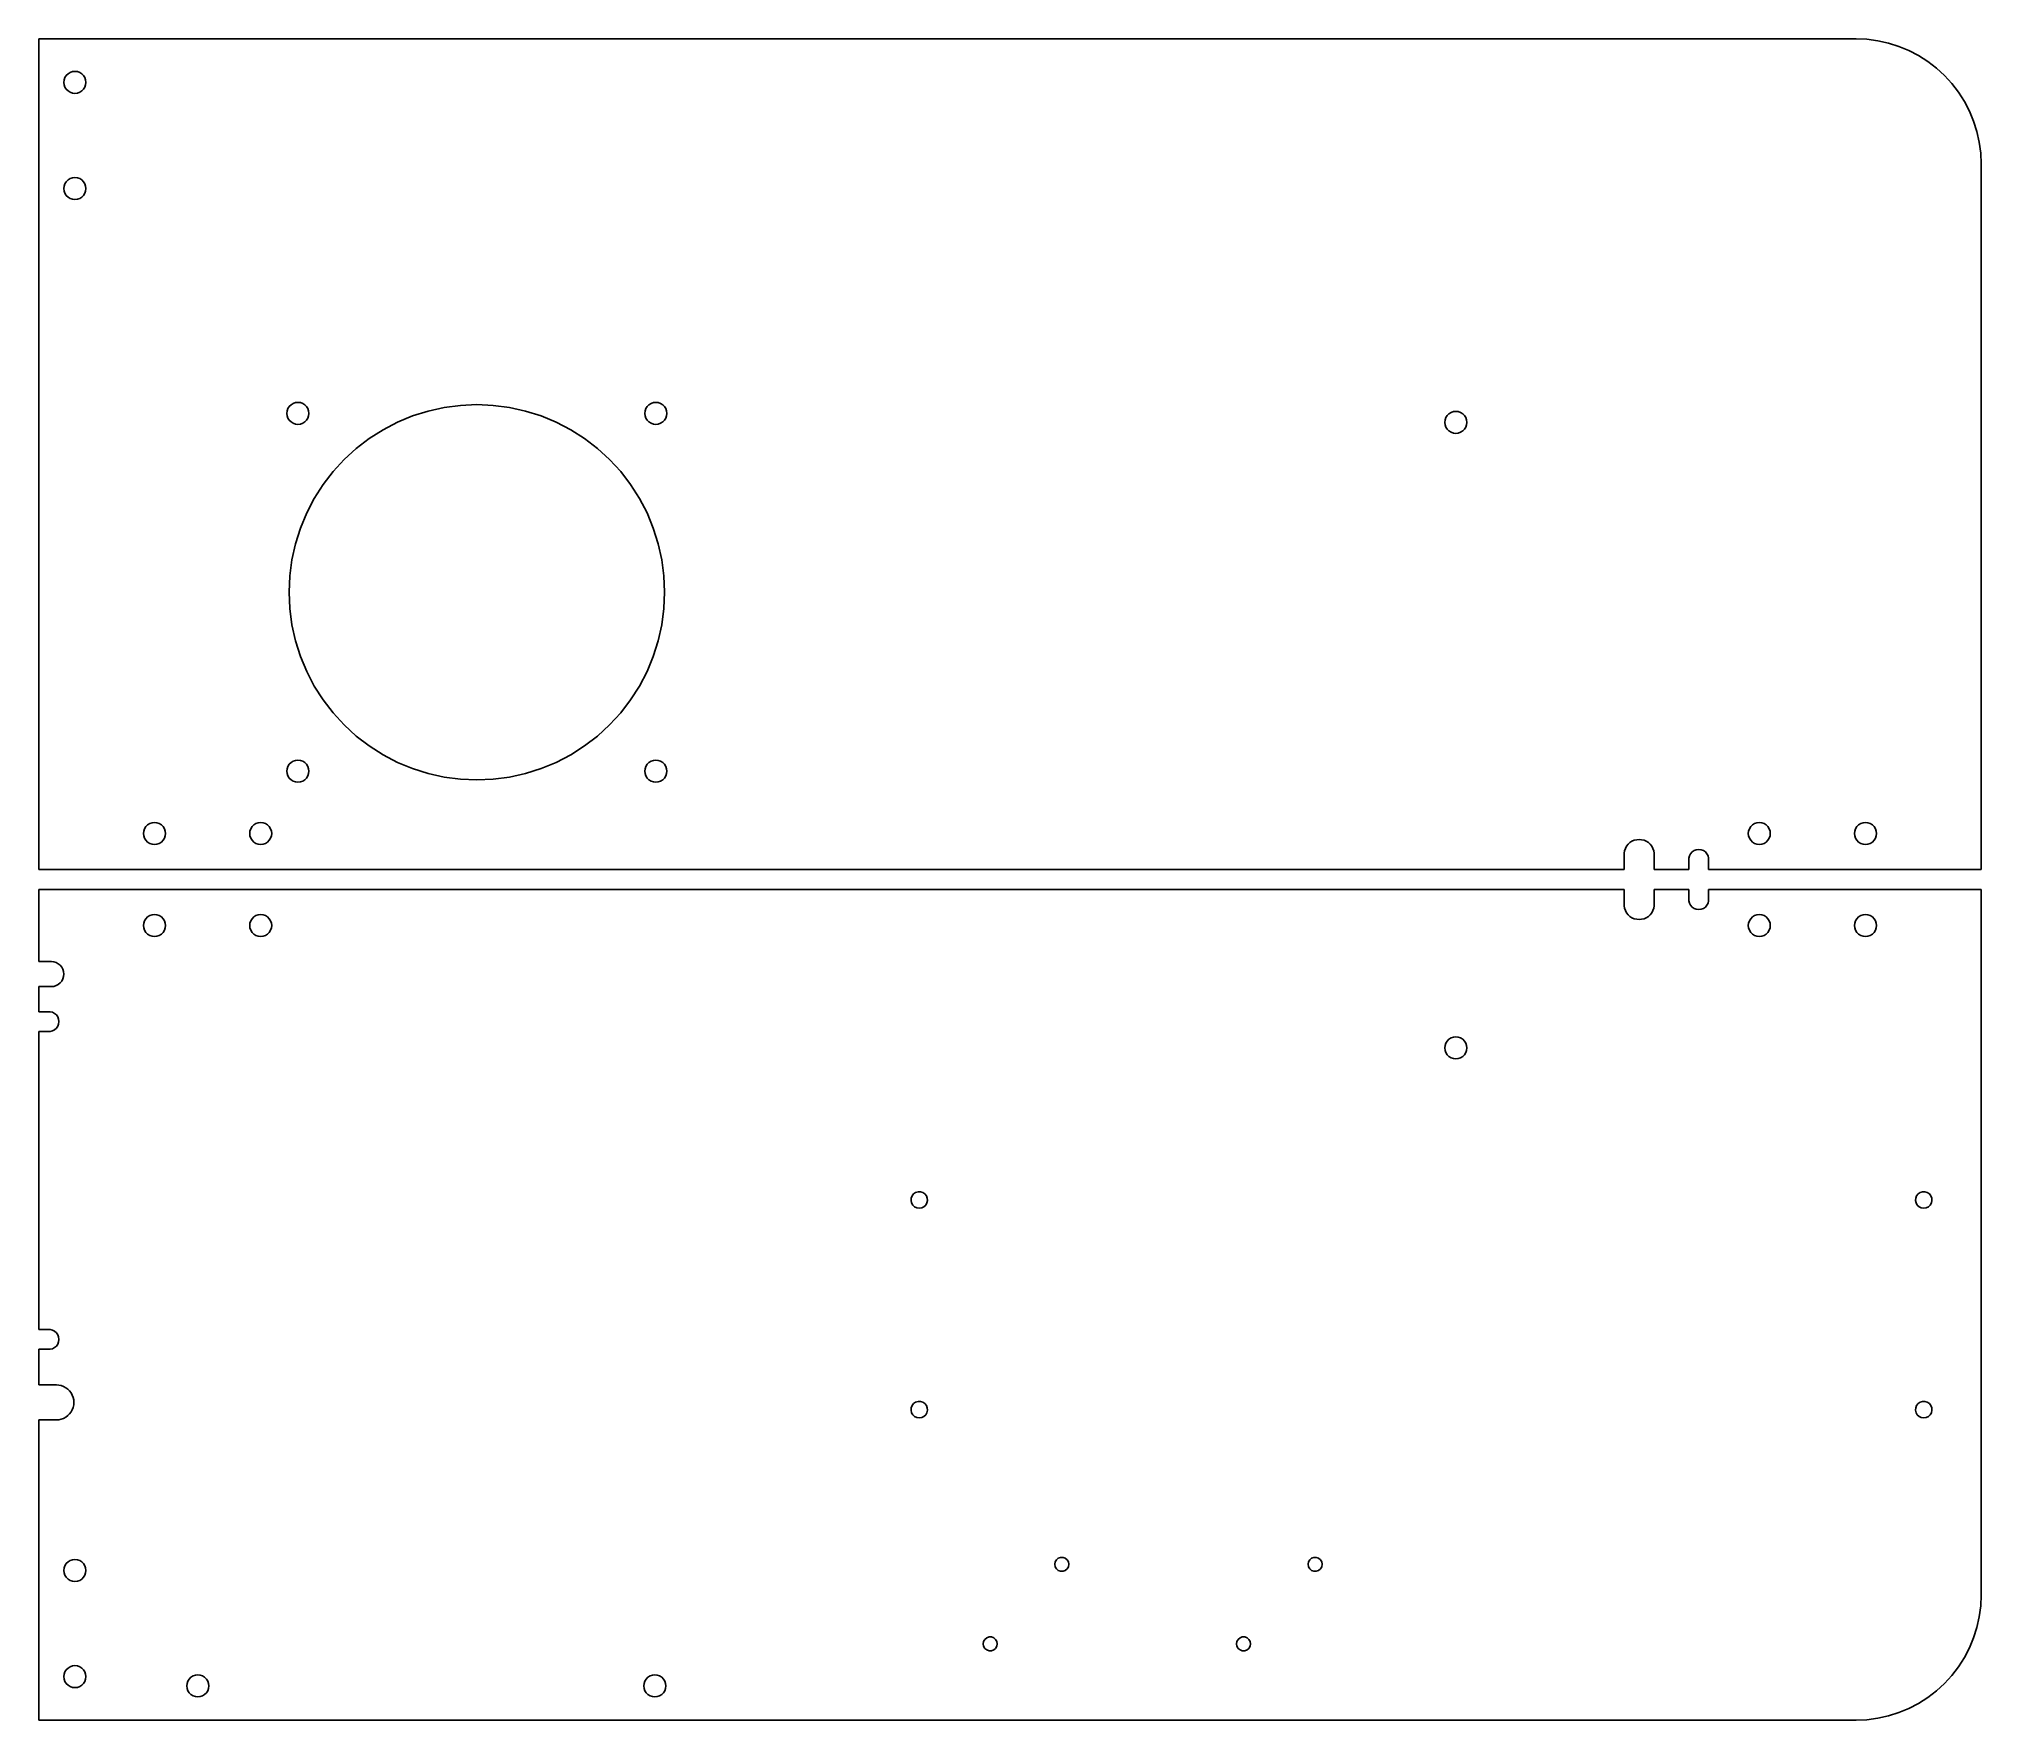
# Model space of a CAD drawing. Header units: metres. Extents: x 0 to 388, y -170 to 166.
import ezdxf

# ---------------------------------------------------------------- set-up
doc = ezdxf.new("R2010")
doc.units = ezdxf.units.M

msp = doc.modelspace()

# ---------------------------------------------------------------- linework, layer by layer
for p, q in [((363, 166), (0, 166)), ((0, 166), (0, 0)), ((365.179, 165.905), (363, 166)), ((367.341, 165.62), (365.179, 165.905)), ((369.47, 165.148), (367.341, 165.62)), ((371.55, 164.492), (369.47, 165.148)), ((373.565, 163.658), (371.55, 164.492)), ((375.5, 162.651), (373.565, 163.658)), ((5.82831, 159.02), (6.24545, 159.282)), ((6.24545, 159.282), (6.71045, 159.445)), ((6.71045, 159.445), (7.2, 159.5)), ((7.2, 159.5), (7.68954, 159.445)), ((7.68954, 159.445), (8.15454, 159.282)), ((8.15454, 159.282), (8.57167, 159.02)), ((377.339, 161.479), (375.5, 162.651)), ((379.07, 160.151), (377.339, 161.479)), ((380.678, 158.678), (379.07, 160.151)), ((4.99998, 157.3), (5.05515, 157.79)), ((5.05515, 156.81), (4.99998, 157.3)), ((5.05515, 157.79), (5.21786, 158.255)), ((5.21786, 156.345), (5.05515, 156.81)), ((5.21786, 158.255), (5.47997, 158.672)), ((5.47997, 155.928), (5.21786, 156.345)), ((5.47997, 158.672), (5.82831, 159.02)), ((5.82831, 155.58), (5.47997, 155.928)), ((6.24545, 155.318), (5.82831, 155.58)), ((6.71045, 155.155), (6.24545, 155.318)), ((8.15454, 155.318), (7.68954, 155.155)), ((8.57167, 155.58), (8.15454, 155.318)), ((8.57167, 159.02), (8.92003, 158.672)), ((8.92003, 155.928), (8.57167, 155.58)), ((8.92003, 158.672), (9.18213, 158.255)), ((9.18213, 156.345), (8.92003, 155.928)), ((9.18213, 158.255), (9.34483, 157.79)), ((9.34483, 156.81), (9.18213, 156.345)), ((9.34483, 157.79), (9.39999, 157.3)), ((9.39999, 157.3), (9.34483, 156.81)), ((382.151, 157.07), (380.678, 158.678)), ((383.479, 155.339), (382.151, 157.07)), ((384.651, 153.5), (383.479, 155.339)), ((7.2, 155.1), (6.71045, 155.155)), ((7.68954, 155.155), (7.2, 155.1)), ((385.658, 151.565), (384.651, 153.5)), ((386.492, 149.55), (385.658, 151.565)), ((387.148, 147.47), (386.492, 149.55)), ((387.62, 145.341), (387.148, 147.47)), ((387.905, 143.179), (387.62, 145.341)), ((388, 141), (387.905, 143.179)), ((388, 0), (388, 141)), ((4.99998, 136.08), (5.05515, 136.57)), ((5.05515, 135.59), (4.99998, 136.08)), ((5.05515, 136.57), (5.21786, 137.035)), ((5.21786, 137.035), (5.47997, 137.452)), ((5.47997, 137.452), (5.82831, 137.8)), ((5.82831, 137.8), (6.24545, 138.062)), ((6.24545, 138.062), (6.71045, 138.225)), ((6.71045, 138.225), (7.2, 138.28)), ((7.2, 138.28), (7.68954, 138.225)), ((7.68954, 138.225), (8.15454, 138.062)), ((8.15454, 138.062), (8.57167, 137.8)), ((8.57167, 137.8), (8.92003, 137.452)), ((8.92003, 137.452), (9.18213, 137.035)), ((9.18213, 137.035), (9.34483, 136.57)), ((9.34483, 136.57), (9.39999, 136.08)), ((9.39999, 136.08), (9.34483, 135.59)), ((5.21786, 135.125), (5.05515, 135.59)), ((5.47997, 134.708), (5.21786, 135.125)), ((5.82831, 134.36), (5.47997, 134.708)), ((6.24545, 134.098), (5.82831, 134.36)), ((6.71045, 133.935), (6.24545, 134.098)), ((7.2, 133.88), (6.71045, 133.935)), ((7.68954, 133.935), (7.2, 133.88)), ((8.15454, 134.098), (7.68954, 133.935)), ((8.57167, 134.36), (8.15454, 134.098)), ((8.92003, 134.708), (8.57167, 134.36)), ((9.18213, 135.125), (8.92003, 134.708)), ((9.34483, 135.59), (9.18213, 135.125)), ((50.3783, 92.87), (50.7955, 93.1321)), ((50.7955, 93.1321), (51.2605, 93.2948)), ((51.2605, 93.2948), (51.75, 93.35)), ((51.75, 93.35), (52.2395, 93.2948)), ((52.2395, 93.2948), (52.7045, 93.1321)), ((52.7045, 93.1321), (53.1217, 92.87)), ((121.878, 92.87), (122.295, 93.1321)), ((122.295, 93.1321), (122.76, 93.2948)), ((122.76, 93.2948), (123.25, 93.35)), ((123.25, 93.35), (123.74, 93.2948)), ((123.74, 93.2948), (124.205, 93.1321)), ((124.205, 93.1321), (124.622, 92.87)), ((49.55, 91.15), (49.6051, 91.6395)), ((49.6051, 90.6604), (49.55, 91.15)), ((49.6051, 91.6395), (49.7679, 92.1045)), ((49.7679, 90.1954), (49.6051, 90.6604)), ((49.7679, 92.1045), (50.03, 92.5217)), ((50.03, 89.7783), (49.7679, 90.1954)), ((50.03, 92.5217), (50.3783, 92.87)), ((50.3783, 89.43), (50.03, 89.7783)), ((50.7955, 89.1679), (50.3783, 89.43)), ((53.1217, 89.43), (52.7045, 89.1679)), ((53.1217, 92.87), (53.47, 92.5217)), ((53.47, 89.7783), (53.1217, 89.43)), ((53.47, 92.5217), (53.7321, 92.1045)), ((53.7321, 90.1954), (53.47, 89.7783)), ((53.7321, 92.1045), (53.8948, 91.6395)), ((53.8948, 90.6604), (53.7321, 90.1954)), ((53.8948, 91.6395), (53.95, 91.15)), ((53.95, 91.15), (53.8948, 90.6604)), ((68.75, 87.8759), (71.6518, 89.3865)), ((71.6518, 89.3865), (74.6742, 90.6385)), ((74.6742, 90.6385), (77.7943, 91.6222)), ((77.7943, 91.6222), (80.9882, 92.3303)), ((80.9882, 92.3303), (84.2317, 92.7573)), ((84.2317, 92.7573), (87.5, 92.9)), ((87.5, 92.9), (90.7683, 92.7573)), ((90.7683, 92.7573), (94.0118, 92.3303)), ((94.0118, 92.3303), (97.2057, 91.6222)), ((97.2057, 91.6222), (100.326, 90.6385)), ((100.326, 90.6385), (103.348, 89.3865)), ((103.348, 89.3865), (106.25, 87.8759)), ((121.05, 91.15), (121.105, 91.6395)), ((121.105, 90.6604), (121.05, 91.15)), ((121.105, 91.6395), (121.268, 92.1045)), ((121.268, 90.1954), (121.105, 90.6604)), ((121.268, 92.1045), (121.53, 92.5217)), ((121.53, 89.7783), (121.268, 90.1954)), ((121.53, 92.5217), (121.878, 92.87)), ((121.878, 89.43), (121.53, 89.7783)), ((122.295, 89.1679), (121.878, 89.43)), ((124.622, 89.43), (124.205, 89.1679)), ((124.622, 92.87), (124.97, 92.5217)), ((124.97, 89.7783), (124.622, 89.43)), ((124.97, 92.5217), (125.232, 92.1045)), ((125.232, 90.1954), (124.97, 89.7783)), ((125.232, 92.1045), (125.395, 91.6395)), ((125.395, 90.6604), (125.232, 90.1954)), ((125.395, 91.6395), (125.45, 91.15)), ((125.45, 91.15), (125.395, 90.6604)), ((280.862, 89.35), (280.917, 89.8395)), ((280.917, 88.8604), (280.862, 89.35)), ((280.917, 89.8395), (281.079, 90.3045)), ((281.079, 90.3045), (281.342, 90.7217)), ((281.342, 90.7217), (281.69, 91.07)), ((281.69, 91.07), (282.107, 91.3321)), ((282.107, 91.3321), (282.572, 91.4948)), ((282.572, 91.4948), (283.062, 91.55)), ((283.062, 91.55), (283.551, 91.4948)), ((283.551, 91.4948), (284.016, 91.3321)), ((284.016, 91.3321), (284.433, 91.07)), ((284.433, 91.07), (284.782, 90.7217)), ((284.782, 90.7217), (285.044, 90.3045)), ((285.044, 90.3045), (285.206, 89.8395)), ((285.206, 89.8395), (285.262, 89.35)), ((285.262, 89.35), (285.206, 88.8604)), ((51.2605, 89.0052), (50.7955, 89.1679)), ((51.75, 88.95), (51.2605, 89.0052)), ((52.2395, 89.0052), (51.75, 88.95)), ((52.7045, 89.1679), (52.2395, 89.0052)), ((63.3955, 84.1267), (65.9909, 86.1182)), ((65.9909, 86.1182), (68.75, 87.8759)), ((106.25, 87.8759), (109.009, 86.1182)), ((109.009, 86.1182), (111.605, 84.1267)), ((122.76, 89.0052), (122.295, 89.1679)), ((123.25, 88.95), (122.76, 89.0052)), ((123.74, 89.0052), (123.25, 88.95)), ((124.205, 89.1679), (123.74, 89.0052)), ((281.079, 88.3954), (280.917, 88.8604)), ((281.342, 87.9783), (281.079, 88.3954)), ((281.69, 87.63), (281.342, 87.9783)), ((282.107, 87.3679), (281.69, 87.63)), ((282.572, 87.2052), (282.107, 87.3679)), ((283.062, 87.15), (282.572, 87.2052)), ((283.551, 87.2052), (283.062, 87.15)), ((284.016, 87.3679), (283.551, 87.2052)), ((284.433, 87.63), (284.016, 87.3679)), ((284.782, 87.9783), (284.433, 87.63)), ((285.044, 88.3954), (284.782, 87.9783)), ((285.206, 88.8604), (285.044, 88.3954)), ((58.7733, 79.5045), (60.9835, 81.9165)), ((60.9835, 81.9165), (63.3955, 84.1267)), ((111.605, 84.1267), (114.016, 81.9165)), ((114.016, 81.9165), (116.227, 79.5045)), ((56.7818, 76.9091), (58.7733, 79.5045)), ((116.227, 79.5045), (118.218, 76.9091)), ((53.5135, 71.2482), (55.024, 74.15)), ((55.024, 74.15), (56.7818, 76.9091)), ((118.218, 76.9091), (119.976, 74.15)), ((119.976, 74.15), (121.487, 71.2482)), ((52.2615, 68.2258), (53.5135, 71.2482)), ((121.487, 71.2482), (122.738, 68.2258)), ((51.2778, 65.1057), (52.2615, 68.2258)), ((122.738, 68.2258), (123.722, 65.1057)), ((50.5697, 61.9118), (51.2778, 65.1057)), ((123.722, 65.1057), (124.43, 61.9118)), ((50, 55.4), (50.1427, 58.6683)), ((50.1427, 58.6683), (50.5697, 61.9118)), ((124.43, 61.9118), (124.857, 58.6683)), ((124.857, 58.6683), (125, 55.4)), ((50.1427, 52.1317), (50, 55.4)), ((125, 55.4), (124.857, 52.1317)), ((50.5697, 48.8882), (50.1427, 52.1317)), ((124.857, 52.1317), (124.43, 48.8882)), ((51.2778, 45.6943), (50.5697, 48.8882)), ((124.43, 48.8882), (123.722, 45.6943)), ((52.2615, 42.5742), (51.2778, 45.6943)), ((123.722, 45.6943), (122.738, 42.5742)), ((53.5135, 39.5518), (52.2615, 42.5742)), ((55.024, 36.65), (53.5135, 39.5518)), ((121.487, 39.5518), (119.976, 36.65)), ((122.738, 42.5742), (121.487, 39.5518)), ((56.7818, 33.8909), (55.024, 36.65)), ((119.976, 36.65), (118.218, 33.8909)), ((58.7733, 31.2955), (56.7818, 33.8909)), ((60.9835, 28.8835), (58.7733, 31.2955)), ((116.227, 31.2955), (114.016, 28.8835)), ((118.218, 33.8909), (116.227, 31.2955)), ((63.3955, 26.6733), (60.9835, 28.8835)), ((114.016, 28.8835), (111.605, 26.6733)), ((65.9909, 24.6818), (63.3955, 26.6733)), ((68.75, 22.924), (65.9909, 24.6818)), ((109.009, 24.6818), (106.25, 22.924)), ((111.605, 26.6733), (109.009, 24.6818)), ((49.55, 19.65), (49.6051, 20.1395)), ((49.6051, 19.1604), (49.55, 19.65)), ((49.6051, 20.1395), (49.7679, 20.6045)), ((49.7679, 20.6045), (50.03, 21.0217)), ((50.03, 21.0217), (50.3783, 21.37)), ((50.3783, 21.37), (50.7955, 21.6321)), ((50.7955, 21.6321), (51.2605, 21.7948)), ((51.2605, 21.7948), (51.75, 21.85)), ((51.75, 21.85), (52.2395, 21.7948)), ((52.2395, 21.7948), (52.7045, 21.6321)), ((52.7045, 21.6321), (53.1217, 21.37)), ((53.1217, 21.37), (53.47, 21.0217)), ((53.47, 21.0217), (53.7321, 20.6045)), ((53.7321, 20.6045), (53.8948, 20.1395)), ((53.8948, 20.1395), (53.95, 19.65)), ((53.95, 19.65), (53.8948, 19.1604)), ((71.6518, 21.4135), (68.75, 22.924)), ((74.6742, 20.1615), (71.6518, 21.4135)), ((77.7943, 19.1778), (74.6742, 20.1615)), ((100.326, 20.1615), (97.2057, 19.1778)), ((103.348, 21.4135), (100.326, 20.1615)), ((106.25, 22.924), (103.348, 21.4135)), ((121.05, 19.65), (121.105, 20.1395)), ((121.105, 19.1604), (121.05, 19.65)), ((121.105, 20.1395), (121.268, 20.6045)), ((121.268, 20.6045), (121.53, 21.0217)), ((121.53, 21.0217), (121.878, 21.37)), ((121.878, 21.37), (122.295, 21.6321)), ((122.295, 21.6321), (122.76, 21.7948)), ((122.76, 21.7948), (123.25, 21.85)), ((123.25, 21.85), (123.74, 21.7948)), ((123.74, 21.7948), (124.205, 21.6321)), ((124.205, 21.6321), (124.622, 21.37)), ((124.622, 21.37), (124.97, 21.0217)), ((124.97, 21.0217), (125.232, 20.6045)), ((125.232, 20.6045), (125.395, 20.1395)), ((125.395, 20.1395), (125.45, 19.65)), ((125.45, 19.65), (125.395, 19.1604)), ((49.7679, 18.6954), (49.6051, 19.1604)), ((50.03, 18.2783), (49.7679, 18.6954)), ((50.3783, 17.93), (50.03, 18.2783)), ((50.7955, 17.6679), (50.3783, 17.93)), ((51.2605, 17.5052), (50.7955, 17.6679)), ((51.75, 17.45), (51.2605, 17.5052)), ((52.2395, 17.5052), (51.75, 17.45)), ((52.7045, 17.6679), (52.2395, 17.5052)), ((53.1217, 17.93), (52.7045, 17.6679)), ((53.47, 18.2783), (53.1217, 17.93)), ((53.7321, 18.6954), (53.47, 18.2783)), ((53.8948, 19.1604), (53.7321, 18.6954)), ((80.9882, 18.4697), (77.7943, 19.1778)), ((84.2317, 18.0427), (80.9882, 18.4697)), ((87.5, 17.9), (84.2317, 18.0427)), ((90.7683, 18.0427), (87.5, 17.9)), ((94.0118, 18.4697), (90.7683, 18.0427)), ((97.2057, 19.1778), (94.0118, 18.4697)), ((121.268, 18.6954), (121.105, 19.1604)), ((121.53, 18.2783), (121.268, 18.6954)), ((121.878, 17.93), (121.53, 18.2783)), ((122.295, 17.6679), (121.878, 17.93)), ((122.76, 17.5052), (122.295, 17.6679)), ((123.25, 17.45), (122.76, 17.5052)), ((123.74, 17.5052), (123.25, 17.45)), ((124.205, 17.6679), (123.74, 17.5052)), ((124.622, 17.93), (124.205, 17.6679)), ((124.97, 18.2783), (124.622, 17.93)), ((125.232, 18.6954), (124.97, 18.2783)), ((125.395, 19.1604), (125.232, 18.6954)), ((20.9552, 7.68954), (21.1179, 8.15454)), ((21.1179, 8.15454), (21.38, 8.57167)), ((21.38, 8.57167), (21.7283, 8.92003)), ((21.7283, 8.92003), (22.1454, 9.18213)), ((22.1454, 9.18213), (22.6104, 9.34483)), ((22.6104, 9.34483), (23.1, 9.39999)), ((23.1, 9.39999), (23.5895, 9.34483)), ((23.5895, 9.34483), (24.0545, 9.18213)), ((24.0545, 9.18213), (24.4717, 8.92003)), ((24.4717, 8.92003), (24.82, 8.57167)), ((24.82, 8.57167), (25.0821, 8.15454)), ((25.0821, 8.15454), (25.2448, 7.68954)), ((42.1752, 7.68954), (42.3379, 8.15454)), ((42.3379, 8.15454), (42.6, 8.57167)), ((42.6, 8.57167), (42.9483, 8.92003)), ((42.9483, 8.92003), (43.3654, 9.18213)), ((43.3654, 9.18213), (43.8304, 9.34483)), ((43.8304, 9.34483), (44.32, 9.39999)), ((44.32, 9.39999), (44.8095, 9.34483)), ((44.8095, 9.34483), (45.2745, 9.18213)), ((45.2745, 9.18213), (45.6917, 8.92003)), ((45.6917, 8.92003), (46.04, 8.57167)), ((46.04, 8.57167), (46.3021, 8.15454)), ((46.3021, 8.15454), (46.4648, 7.68954)), ((341.535, 7.68954), (341.698, 8.15454)), ((341.698, 8.15454), (341.96, 8.57167)), ((341.96, 8.57167), (342.308, 8.92003)), ((342.308, 8.92003), (342.725, 9.18213)), ((342.725, 9.18213), (343.19, 9.34483)), ((343.19, 9.34483), (343.68, 9.39999)), ((343.68, 9.39999), (344.17, 9.34483)), ((344.17, 9.34483), (344.635, 9.18213)), ((344.635, 9.18213), (345.052, 8.92003)), ((345.052, 8.92003), (345.4, 8.57167)), ((345.4, 8.57167), (345.662, 8.15454)), ((345.662, 8.15454), (345.825, 7.68954)), ((362.755, 7.68954), (362.918, 8.15454)), ((362.918, 8.15454), (363.18, 8.57167)), ((363.18, 8.57167), (363.528, 8.92003)), ((363.528, 8.92003), (363.945, 9.18213)), ((363.945, 9.18213), (364.41, 9.34483)), ((364.41, 9.34483), (364.9, 9.39999)), ((364.9, 9.39999), (365.39, 9.34483)), ((365.39, 9.34483), (365.855, 9.18213)), ((365.855, 9.18213), (366.272, 8.92003)), ((366.272, 8.92003), (366.62, 8.57167)), ((366.62, 8.57167), (366.882, 8.15454)), ((366.882, 8.15454), (367.045, 7.68954)), ((20.9, 7.2), (20.9552, 7.68954)), ((20.9552, 6.71045), (20.9, 7.2)), ((21.1179, 6.24545), (20.9552, 6.71045)), ((21.38, 5.82831), (21.1179, 6.24545)), ((21.7283, 5.47997), (21.38, 5.82831)), ((22.1454, 5.21786), (21.7283, 5.47997)), ((22.6104, 5.05515), (22.1454, 5.21786)), ((23.1, 4.99998), (22.6104, 5.05515)), ((23.5895, 5.05515), (23.1, 4.99998)), ((24.0545, 5.21786), (23.5895, 5.05515)), ((24.4717, 5.47997), (24.0545, 5.21786)), ((24.82, 5.82831), (24.4717, 5.47997)), ((25.0821, 6.24545), (24.82, 5.82831)), ((25.2448, 6.71045), (25.0821, 6.24545)), ((25.2448, 7.68954), (25.3, 7.2)), ((25.3, 7.2), (25.2448, 6.71045)), ((42.12, 7.2), (42.1752, 7.68954)), ((42.1752, 6.71045), (42.12, 7.2)), ((42.3379, 6.24545), (42.1752, 6.71045)), ((42.6, 5.82831), (42.3379, 6.24545)), ((42.9483, 5.47997), (42.6, 5.82831)), ((43.3654, 5.21786), (42.9483, 5.47997)), ((43.8304, 5.05515), (43.3654, 5.21786)), ((44.32, 4.99998), (43.8304, 5.05515)), ((44.8095, 5.05515), (44.32, 4.99998)), ((45.2745, 5.21786), (44.8095, 5.05515)), ((45.6917, 5.47997), (45.2745, 5.21786)), ((46.04, 5.82831), (45.6917, 5.47997)), ((46.3021, 6.24545), (46.04, 5.82831)), ((46.4648, 6.71045), (46.3021, 6.24545)), ((46.4648, 7.68954), (46.52, 7.2)), ((46.52, 7.2), (46.4648, 6.71045)), ((316.772, 3.73645), (316.933, 4.20508)), ((316.933, 4.20508), (317.168, 4.64084)), ((317.168, 4.64084), (317.473, 5.03183)), ((317.473, 5.03183), (317.837, 5.36742)), ((317.837, 5.36742), (318.252, 5.63841)), ((318.252, 5.63841), (318.706, 5.83745)), ((318.706, 5.83745), (319.186, 5.95908)), ((319.186, 5.95908), (319.68, 6)), ((319.68, 6), (320.174, 5.95908)), ((320.174, 5.95908), (320.654, 5.83745)), ((320.654, 5.83745), (321.108, 5.63841)), ((321.108, 5.63841), (321.523, 5.36742)), ((321.523, 5.36742), (321.887, 5.03183)), ((321.887, 5.03183), (322.191, 4.64084)), ((322.191, 4.64084), (322.427, 4.20508)), ((322.427, 4.20508), (322.588, 3.73645)), ((330.651, 3.7709), (331.101, 3.94188)), ((331.101, 3.94188), (331.58, 4)), ((331.58, 4), (332.059, 3.94188)), ((332.059, 3.94188), (332.509, 3.7709)), ((341.48, 7.2), (341.535, 7.68954)), ((341.535, 6.71045), (341.48, 7.2)), ((341.698, 6.24545), (341.535, 6.71045)), ((341.96, 5.82831), (341.698, 6.24545)), ((342.308, 5.47997), (341.96, 5.82831)), ((342.725, 5.21786), (342.308, 5.47997)), ((343.19, 5.05515), (342.725, 5.21786)), ((343.68, 4.99998), (343.19, 5.05515)), ((344.17, 5.05515), (343.68, 4.99998)), ((344.635, 5.21786), (344.17, 5.05515)), ((345.052, 5.47997), (344.635, 5.21786)), ((345.4, 5.82831), (345.052, 5.47997)), ((345.662, 6.24545), (345.4, 5.82831)), ((345.825, 6.71045), (345.662, 6.24545)), ((345.825, 7.68954), (345.88, 7.2)), ((345.88, 7.2), (345.825, 6.71045)), ((362.7, 7.2), (362.755, 7.68954)), ((362.755, 6.71045), (362.7, 7.2)), ((362.918, 6.24545), (362.755, 6.71045)), ((363.18, 5.82831), (362.918, 6.24545)), ((363.528, 5.47997), (363.18, 5.82831)), ((363.945, 5.21786), (363.528, 5.47997)), ((364.41, 5.05515), (363.945, 5.21786)), ((364.9, 4.99998), (364.41, 5.05515)), ((365.39, 5.05515), (364.9, 4.99998)), ((365.855, 5.21786), (365.39, 5.05515)), ((366.272, 5.47997), (365.855, 5.21786)), ((366.62, 5.82831), (366.272, 5.47997)), ((366.882, 6.24545), (366.62, 5.82831)), ((367.045, 6.71045), (366.882, 6.24545)), ((367.045, 7.68954), (367.1, 7.2)), ((367.1, 7.2), (367.045, 6.71045)), ((0, 0), (316.69, 0)), ((316.69, 3.24773), (316.772, 3.73645)), ((316.69, 0), (316.69, 3.24773)), ((322.588, 3.73645), (322.67, 3.24773)), ((322.67, 3.24773), (322.67, 0)), ((322.67, 0), (329.595, 0)), ((329.595, 2.24106), (329.71, 2.7092)), ((329.595, 0), (329.595, 2.24106)), ((329.71, 2.7092), (329.934, 3.13612)), ((329.934, 3.13612), (330.254, 3.49701)), ((330.254, 3.49701), (330.651, 3.7709)), ((332.509, 3.7709), (332.906, 3.49701)), ((332.906, 3.49701), (333.226, 3.13612)), ((333.226, 3.13612), (333.45, 2.7092)), ((333.45, 2.7092), (333.565, 2.24106)), ((333.565, 2.24106), (333.565, 0)), ((333.565, 0), (388, 0)), ((316.69, -4), (0, -4)), ((0, -4), (0, -18.4)), ((316.69, -7.24773), (316.69, -4)), ((316.772, -7.73645), (316.69, -7.24773)), ((316.933, -8.20508), (316.772, -7.73645)), ((322.588, -7.73645), (322.427, -8.20508)), ((322.67, -7.24773), (322.588, -7.73645)), ((329.595, -4), (322.67, -4)), ((322.67, -4), (322.67, -7.24773)), ((329.595, -6.24106), (329.595, -4)), ((329.71, -6.7092), (329.595, -6.24106)), ((329.934, -7.13612), (329.71, -6.7092)), ((330.254, -7.49701), (329.934, -7.13612)), ((330.651, -7.7709), (330.254, -7.49701)), ((332.906, -7.49701), (332.509, -7.7709)), ((333.226, -7.13612), (332.906, -7.49701)), ((333.45, -6.7092), (333.226, -7.13612)), ((333.565, -6.24106), (333.45, -6.7092)), ((388, -4), (333.565, -4)), ((333.565, -4), (333.565, -6.24106)), ((388, -145), (388, -4)), ((20.9, -11.2), (20.9552, -10.7104)), ((20.9552, -11.6895), (20.9, -11.2)), ((20.9552, -10.7104), (21.1179, -10.2455)), ((21.1179, -10.2455), (21.38, -9.82831)), ((21.38, -9.82831), (21.7283, -9.47997)), ((21.7283, -9.47997), (22.1454, -9.21786)), ((22.1454, -9.21786), (22.6104, -9.05515)), ((22.6104, -9.05515), (23.1, -8.99998)), ((23.1, -8.99998), (23.5895, -9.05515)), ((23.5895, -9.05515), (24.0545, -9.21786)), ((24.0545, -9.21786), (24.4717, -9.47997)), ((24.4717, -9.47997), (24.82, -9.82831)), ((24.82, -9.82831), (25.0821, -10.2455)), ((25.0821, -10.2455), (25.2448, -10.7104)), ((25.2448, -10.7104), (25.3, -11.2)), ((25.3, -11.2), (25.2448, -11.6895)), ((42.12, -11.2), (42.1752, -10.7104)), ((42.1752, -11.6895), (42.12, -11.2)), ((42.1752, -10.7104), (42.3379, -10.2455)), ((42.3379, -10.2455), (42.6, -9.82831)), ((42.6, -9.82831), (42.9483, -9.47997)), ((42.9483, -9.47997), (43.3654, -9.21786)), ((43.3654, -9.21786), (43.8304, -9.05515)), ((43.8304, -9.05515), (44.32, -8.99998)), ((44.32, -8.99998), (44.8095, -9.05515)), ((44.8095, -9.05515), (45.2745, -9.21786)), ((45.2745, -9.21786), (45.6917, -9.47997)), ((45.6917, -9.47997), (46.04, -9.82831)), ((46.04, -9.82831), (46.3021, -10.2455)), ((46.3021, -10.2455), (46.4648, -10.7104)), ((46.4648, -10.7104), (46.52, -11.2)), ((46.52, -11.2), (46.4648, -11.6895)), ((317.168, -8.64084), (316.933, -8.20508)), ((317.473, -9.03183), (317.168, -8.64084)), ((317.837, -9.36742), (317.473, -9.03183)), ((318.252, -9.63841), (317.837, -9.36742)), ((318.706, -9.83745), (318.252, -9.63841)), ((319.186, -9.95908), (318.706, -9.83745)), ((319.68, -10), (319.186, -9.95908)), ((320.174, -9.95908), (319.68, -10)), ((320.654, -9.83745), (320.174, -9.95908)), ((321.108, -9.63841), (320.654, -9.83745)), ((321.523, -9.36742), (321.108, -9.63841)), ((321.887, -9.03183), (321.523, -9.36742)), ((322.191, -8.64084), (321.887, -9.03183)), ((322.427, -8.20508), (322.191, -8.64084)), ((331.101, -7.94188), (330.651, -7.7709)), ((331.58, -8), (331.101, -7.94188)), ((332.059, -7.94188), (331.58, -8)), ((332.509, -7.7709), (332.059, -7.94188)), ((341.48, -11.2), (341.535, -10.7104)), ((341.535, -11.6895), (341.48, -11.2)), ((341.535, -10.7104), (341.698, -10.2455)), ((341.698, -10.2455), (341.96, -9.82831)), ((341.96, -9.82831), (342.308, -9.47997)), ((342.308, -9.47997), (342.725, -9.21786)), ((342.725, -9.21786), (343.19, -9.05515)), ((343.19, -9.05515), (343.68, -8.99998)), ((343.68, -8.99998), (344.17, -9.05515)), ((344.17, -9.05515), (344.635, -9.21786)), ((344.635, -9.21786), (345.052, -9.47997)), ((345.052, -9.47997), (345.4, -9.82831)), ((345.4, -9.82831), (345.662, -10.2455)), ((345.662, -10.2455), (345.825, -10.7104)), ((345.825, -10.7104), (345.88, -11.2)), ((345.88, -11.2), (345.825, -11.6895)), ((362.7, -11.2), (362.755, -10.7104)), ((362.755, -11.6895), (362.7, -11.2)), ((362.755, -10.7104), (362.918, -10.2455)), ((362.918, -10.2455), (363.18, -9.82831)), ((363.18, -9.82831), (363.528, -9.47997)), ((363.528, -9.47997), (363.945, -9.21786)), ((363.945, -9.21786), (364.41, -9.05515)), ((364.41, -9.05515), (364.9, -8.99998)), ((364.9, -8.99998), (365.39, -9.05515)), ((365.39, -9.05515), (365.855, -9.21786)), ((365.855, -9.21786), (366.272, -9.47997)), ((366.272, -9.47997), (366.62, -9.82831)), ((366.62, -9.82831), (366.882, -10.2455)), ((366.882, -10.2455), (367.045, -10.7104)), ((367.045, -10.7104), (367.1, -11.2)), ((367.1, -11.2), (367.045, -11.6895)), ((21.1179, -12.1545), (20.9552, -11.6895)), ((21.38, -12.5717), (21.1179, -12.1545)), ((21.7283, -12.92), (21.38, -12.5717)), ((22.1454, -13.1821), (21.7283, -12.92)), ((22.6104, -13.3448), (22.1454, -13.1821)), ((23.1, -13.4), (22.6104, -13.3448)), ((23.5895, -13.3448), (23.1, -13.4)), ((24.0545, -13.1821), (23.5895, -13.3448)), ((24.4717, -12.92), (24.0545, -13.1821)), ((24.82, -12.5717), (24.4717, -12.92)), ((25.0821, -12.1545), (24.82, -12.5717)), ((25.2448, -11.6895), (25.0821, -12.1545)), ((42.3379, -12.1545), (42.1752, -11.6895)), ((42.6, -12.5717), (42.3379, -12.1545)), ((42.9483, -12.92), (42.6, -12.5717)), ((43.3654, -13.1821), (42.9483, -12.92)), ((43.8304, -13.3448), (43.3654, -13.1821)), ((44.32, -13.4), (43.8304, -13.3448)), ((44.8095, -13.3448), (44.32, -13.4)), ((45.2745, -13.1821), (44.8095, -13.3448)), ((45.6917, -12.92), (45.2745, -13.1821)), ((46.04, -12.5717), (45.6917, -12.92)), ((46.3021, -12.1545), (46.04, -12.5717)), ((46.4648, -11.6895), (46.3021, -12.1545)), ((341.698, -12.1545), (341.535, -11.6895)), ((341.96, -12.5717), (341.698, -12.1545)), ((342.308, -12.92), (341.96, -12.5717)), ((342.725, -13.1821), (342.308, -12.92)), ((343.19, -13.3448), (342.725, -13.1821)), ((343.68, -13.4), (343.19, -13.3448)), ((344.17, -13.3448), (343.68, -13.4)), ((344.635, -13.1821), (344.17, -13.3448)), ((345.052, -12.92), (344.635, -13.1821)), ((345.4, -12.5717), (345.052, -12.92)), ((345.662, -12.1545), (345.4, -12.5717)), ((345.825, -11.6895), (345.662, -12.1545)), ((362.918, -12.1545), (362.755, -11.6895)), ((363.18, -12.5717), (362.918, -12.1545)), ((363.528, -12.92), (363.18, -12.5717)), ((363.945, -13.1821), (363.528, -12.92)), ((364.41, -13.3448), (363.945, -13.1821)), ((364.9, -13.4), (364.41, -13.3448)), ((365.39, -13.3448), (364.9, -13.4)), ((365.855, -13.1821), (365.39, -13.3448)), ((366.272, -12.92), (365.855, -13.1821)), ((366.62, -12.5717), (366.272, -12.92)), ((366.882, -12.1545), (366.62, -12.5717)), ((367.045, -11.6895), (366.882, -12.1545)), ((0, -18.4), (2.5, -18.4)), ((2.5, -18.4), (2.98772, -18.448)), ((2.98772, -18.448), (3.4567, -18.5903)), ((3.4567, -18.5903), (3.88892, -18.8213)), ((3.88892, -18.8213), (4.26776, -19.1322)), ((4.26776, -19.1322), (4.57866, -19.5111)), ((3.4567, -23.2097), (2.98772, -23.352)), ((3.88892, -22.9787), (3.4567, -23.2097)), ((4.26776, -22.6678), (3.88892, -22.9787)), ((4.57866, -22.2889), (4.26776, -22.6678)), ((4.57866, -19.5111), (4.80969, -19.9433)), ((4.80969, -21.8567), (4.57866, -22.2889)), ((4.80969, -19.9433), (4.95195, -20.4123)), ((4.95195, -21.3877), (4.80969, -21.8567)), ((4.95195, -20.4123), (5, -20.9)), ((5, -20.9), (4.95195, -21.3877)), ((2.49998, -23.4), (0, -23.4)), ((0, -23.4), (0, -28.4146)), ((2.98772, -23.352), (2.49998, -23.4)), ((0, -28.4146), (2.24106, -28.4146)), ((2.24106, -28.4146), (2.7092, -28.53)), ((2.7092, -28.53), (3.13612, -28.754)), ((3.13612, -28.754), (3.49701, -29.0737)), ((3.49701, -29.0737), (3.7709, -29.4706)), ((3.7709, -29.4706), (3.94188, -29.9214)), ((3.94188, -30.8786), (3.7709, -31.3294)), ((3.94188, -29.9214), (4, -30.4)), ((4, -30.4), (3.94188, -30.8786)), ((2.24106, -32.3854), (0, -32.3854)), ((0, -32.3854), (0, -91.9146)), ((2.7092, -32.27), (2.24106, -32.3854)), ((3.13612, -32.046), (2.7092, -32.27)), ((3.49701, -31.7262), (3.13612, -32.046)), ((3.7709, -31.3294), (3.49701, -31.7262)), ((280.917, -35.1604), (281.079, -34.6954)), ((281.079, -34.6954), (281.342, -34.2783)), ((281.342, -34.2783), (281.69, -33.93)), ((281.69, -33.93), (282.107, -33.6679)), ((282.107, -33.6679), (282.572, -33.5052)), ((282.572, -33.5052), (283.062, -33.45)), ((283.062, -33.45), (283.551, -33.5052)), ((283.551, -33.5052), (284.016, -33.6679)), ((284.016, -33.6679), (284.433, -33.93)), ((284.433, -33.93), (284.782, -34.2783)), ((284.782, -34.2783), (285.044, -34.6954)), ((285.044, -34.6954), (285.206, -35.1604)), ((280.862, -35.65), (280.917, -35.1604)), ((280.917, -36.1395), (280.862, -35.65)), ((281.079, -36.6045), (280.917, -36.1395)), ((281.342, -37.0217), (281.079, -36.6045)), ((281.69, -37.37), (281.342, -37.0217)), ((282.107, -37.6321), (281.69, -37.37)), ((282.572, -37.7948), (282.107, -37.6321)), ((283.062, -37.85), (282.572, -37.7948)), ((283.551, -37.7948), (283.062, -37.85)), ((284.016, -37.6321), (283.551, -37.7948)), ((284.433, -37.37), (284.016, -37.6321)), ((284.782, -37.0217), (284.433, -37.37)), ((285.044, -36.6045), (284.782, -37.0217)), ((285.206, -36.1395), (285.044, -36.6045)), ((285.206, -35.1604), (285.262, -35.65)), ((285.262, -35.65), (285.206, -36.1395)), ((174.225, -66.1683), (174.261, -65.6778)), ((174.261, -65.6778), (174.441, -65.22)), ((174.441, -65.22), (174.748, -64.8354)), ((174.748, -64.8354), (175.154, -64.5584)), ((175.154, -64.5584), (175.624, -64.4134)), ((175.624, -64.4134), (176.116, -64.4134)), ((176.116, -64.4134), (176.586, -64.5584)), ((176.586, -64.5584), (176.992, -64.8354)), ((176.992, -64.8354), (177.299, -65.22)), ((177.299, -65.22), (177.479, -65.6778)), ((177.479, -65.6778), (177.515, -66.1683)), ((374.885, -66.1683), (374.921, -65.6778)), ((374.921, -65.6778), (375.101, -65.22)), ((375.101, -65.22), (375.408, -64.8354)), ((375.408, -64.8354), (375.814, -64.5584)), ((375.814, -64.5584), (376.284, -64.4134)), ((376.284, -64.4134), (376.776, -64.4134)), ((376.776, -64.4134), (377.246, -64.5584)), ((377.246, -64.5584), (377.652, -64.8354)), ((377.652, -64.8354), (377.959, -65.22)), ((377.959, -65.22), (378.139, -65.6778)), ((378.139, -65.6778), (378.175, -66.1683)), ((174.334, -66.6478), (174.225, -66.1683)), ((174.58, -67.0737), (174.334, -66.6478)), ((174.941, -67.4083), (174.58, -67.0737)), ((175.384, -67.6217), (174.941, -67.4083)), ((175.87, -67.695), (175.384, -67.6217)), ((176.356, -67.6217), (175.87, -67.695)), ((176.799, -67.4083), (176.356, -67.6217)), ((177.16, -67.0737), (176.799, -67.4083)), ((177.406, -66.6478), (177.16, -67.0737)), ((177.515, -66.1683), (177.406, -66.6478)), ((374.994, -66.6478), (374.885, -66.1683)), ((375.24, -67.0737), (374.994, -66.6478)), ((375.601, -67.4083), (375.24, -67.0737)), ((376.044, -67.6217), (375.601, -67.4083)), ((376.53, -67.695), (376.044, -67.6217)), ((377.016, -67.6217), (376.53, -67.695)), ((377.459, -67.4083), (377.016, -67.6217)), ((377.82, -67.0737), (377.459, -67.4083)), ((378.066, -66.6478), (377.82, -67.0737)), ((378.175, -66.1683), (378.066, -66.6478)), ((0, -91.9146), (2.24106, -91.9146)), ((2.24106, -91.9146), (2.7092, -92.03)), ((2.7092, -92.03), (3.13612, -92.254)), ((3.13612, -92.254), (3.49701, -92.5737)), ((3.49701, -92.5737), (3.7709, -92.9706)), ((3.7709, -92.9706), (3.94188, -93.4214)), ((2.24106, -95.8854), (0, -95.8854)), ((0, -95.8854), (0, -103)), ((2.7092, -95.77), (2.24106, -95.8854)), ((3.13612, -95.546), (2.7092, -95.77)), ((3.49701, -95.2262), (3.13612, -95.546)), ((3.7709, -94.8294), (3.49701, -95.2262)), ((3.94188, -94.3786), (3.7709, -94.8294)), ((3.94188, -93.4214), (4, -93.9)), ((4, -93.9), (3.94188, -94.3786)), ((0, -103), (3.5, -103)), ((3.5, -103), (3.99809, -103.036)), ((3.99809, -103.036), (4.48605, -103.142)), ((4.48605, -103.142), (4.95395, -103.316)), ((4.95395, -103.316), (5.39224, -103.556)), ((5.39224, -103.556), (5.79201, -103.855)), ((5.79201, -103.855), (6.14511, -104.208)), ((6.14511, -104.208), (6.44438, -104.608)), ((6.44438, -104.608), (6.6837, -105.046)), ((6.44438, -108.392), (6.14511, -108.792)), ((6.6837, -107.954), (6.44438, -108.392)), ((6.6837, -105.046), (6.85822, -105.514)), ((6.85822, -107.486), (6.6837, -107.954)), ((6.85822, -105.514), (6.96437, -106.002)), ((6.96437, -106.998), (6.85822, -107.486)), ((6.96437, -106.002), (7, -106.5)), ((7, -106.5), (6.96437, -106.998)), ((174.225, -108.078), (174.261, -107.588)), ((174.334, -108.558), (174.225, -108.078)), ((174.261, -107.588), (174.441, -107.13)), ((174.58, -108.984), (174.334, -108.558)), ((174.441, -107.13), (174.748, -106.745)), ((174.748, -106.745), (175.154, -106.468)), ((175.154, -106.468), (175.624, -106.323)), ((175.624, -106.323), (176.116, -106.323)), ((176.116, -106.323), (176.586, -106.468)), ((176.586, -106.468), (176.992, -106.745)), ((176.992, -106.745), (177.299, -107.13)), ((177.406, -108.558), (177.16, -108.984)), ((177.299, -107.13), (177.479, -107.588)), ((177.515, -108.078), (177.406, -108.558)), ((177.479, -107.588), (177.515, -108.078)), ((374.885, -108.078), (374.921, -107.588)), ((374.994, -108.558), (374.885, -108.078)), ((374.921, -107.588), (375.101, -107.13)), ((375.24, -108.984), (374.994, -108.558)), ((375.101, -107.13), (375.408, -106.745)), ((375.408, -106.745), (375.814, -106.468)), ((375.814, -106.468), (376.284, -106.323)), ((376.284, -106.323), (376.776, -106.323)), ((376.776, -106.323), (377.246, -106.468)), ((377.246, -106.468), (377.652, -106.745)), ((377.652, -106.745), (377.959, -107.13)), ((378.066, -108.558), (377.82, -108.984)), ((377.959, -107.13), (378.139, -107.588)), ((378.175, -108.078), (378.066, -108.558)), ((378.139, -107.588), (378.175, -108.078)), ((3.49998, -110), (0, -110)), ((0, -110), (0, -170)), ((3.99809, -109.964), (3.49998, -110)), ((4.48605, -109.858), (3.99809, -109.964)), ((4.95395, -109.684), (4.48605, -109.858)), ((5.39224, -109.444), (4.95395, -109.684)), ((5.79201, -109.145), (5.39224, -109.444)), ((6.14511, -108.792), (5.79201, -109.145)), ((174.941, -109.318), (174.58, -108.984)), ((175.384, -109.532), (174.941, -109.318)), ((175.87, -109.605), (175.384, -109.532)), ((176.356, -109.532), (175.87, -109.605)), ((176.799, -109.318), (176.356, -109.532)), ((177.16, -108.984), (176.799, -109.318)), ((375.601, -109.318), (375.24, -108.984)), ((376.044, -109.532), (375.601, -109.318)), ((376.53, -109.605), (376.044, -109.532)), ((377.016, -109.532), (376.53, -109.605)), ((377.459, -109.318), (377.016, -109.532)), ((377.82, -108.984), (377.459, -109.318)), ((4.99998, -140.08), (5.05515, -139.59)), ((5.05515, -139.59), (5.21786, -139.125)), ((5.21786, -139.125), (5.47997, -138.708)), ((5.47997, -138.708), (5.82831, -138.36)), ((5.82831, -138.36), (6.24545, -138.098)), ((6.24545, -138.098), (6.71045, -137.935)), ((6.71045, -137.935), (7.2, -137.88)), ((7.2, -137.88), (7.68954, -137.935)), ((7.68954, -137.935), (8.15454, -138.098)), ((8.15454, -138.098), (8.57167, -138.36)), ((8.57167, -138.36), (8.92003, -138.708)), ((8.92003, -138.708), (9.18213, -139.125)), ((9.18213, -139.125), (9.34483, -139.59)), ((9.34483, -139.59), (9.39999, -140.08)), ((202.95, -138.85), (203.034, -138.371)), ((203.034, -139.329), (202.95, -138.85)), ((203.034, -138.371), (203.278, -137.95)), ((203.278, -139.75), (203.034, -139.329)), ((203.278, -137.95), (203.65, -137.638)), ((203.65, -137.638), (204.107, -137.471)), ((204.107, -137.471), (204.593, -137.471)), ((204.593, -137.471), (205.05, -137.638)), ((205.05, -137.638), (205.422, -137.95)), ((205.422, -137.95), (205.666, -138.371)), ((205.666, -139.329), (205.422, -139.75)), ((205.666, -138.371), (205.75, -138.85)), ((205.75, -138.85), (205.666, -139.329)), ((253.55, -138.85), (253.634, -138.371)), ((253.634, -139.329), (253.55, -138.85)), ((253.634, -138.371), (253.878, -137.95)), ((253.878, -139.75), (253.634, -139.329)), ((253.878, -137.95), (254.25, -137.638)), ((254.25, -137.638), (254.707, -137.471)), ((254.707, -137.471), (255.193, -137.471)), ((255.193, -137.471), (255.65, -137.638)), ((255.65, -137.638), (256.022, -137.95)), ((256.022, -137.95), (256.266, -138.371)), ((256.266, -139.329), (256.022, -139.75)), ((256.266, -138.371), (256.35, -138.85)), ((256.35, -138.85), (256.266, -139.329)), ((5.05515, -140.57), (4.99998, -140.08)), ((5.21786, -141.035), (5.05515, -140.57)), ((5.47997, -141.452), (5.21786, -141.035)), ((5.82831, -141.8), (5.47997, -141.452)), ((6.24545, -142.062), (5.82831, -141.8)), ((6.71045, -142.225), (6.24545, -142.062)), ((7.2, -142.28), (6.71045, -142.225)), ((7.68954, -142.225), (7.2, -142.28)), ((8.15454, -142.062), (7.68954, -142.225)), ((8.57167, -141.8), (8.15454, -142.062)), ((8.92003, -141.452), (8.57167, -141.8)), ((9.18213, -141.035), (8.92003, -141.452)), ((9.34483, -140.57), (9.18213, -141.035)), ((9.39999, -140.08), (9.34483, -140.57)), ((203.65, -140.062), (203.278, -139.75)), ((204.107, -140.229), (203.65, -140.062)), ((204.593, -140.229), (204.107, -140.229)), ((205.05, -140.062), (204.593, -140.229)), ((205.422, -139.75), (205.05, -140.062)), ((254.25, -140.062), (253.878, -139.75)), ((254.707, -140.229), (254.25, -140.062)), ((255.193, -140.229), (254.707, -140.229)), ((255.65, -140.062), (255.193, -140.229)), ((256.022, -139.75), (255.65, -140.062)), ((387.62, -149.341), (387.905, -147.179)), ((387.905, -147.179), (388, -145)), ((387.148, -151.47), (387.62, -149.341)), ((188.65, -154.75), (188.734, -154.271)), ((188.734, -155.229), (188.65, -154.75)), ((188.734, -154.271), (188.978, -153.85)), ((188.978, -153.85), (189.35, -153.538)), ((189.35, -153.538), (189.807, -153.371)), ((189.807, -153.371), (190.293, -153.371)), ((190.293, -153.371), (190.75, -153.538)), ((190.75, -153.538), (191.122, -153.85)), ((191.122, -153.85), (191.366, -154.271)), ((191.366, -154.271), (191.45, -154.75)), ((191.45, -154.75), (191.366, -155.229)), ((239.25, -154.75), (239.334, -154.271)), ((239.334, -155.229), (239.25, -154.75)), ((239.334, -154.271), (239.578, -153.85)), ((239.578, -153.85), (239.95, -153.538)), ((239.95, -153.538), (240.407, -153.371)), ((240.407, -153.371), (240.893, -153.371)), ((240.893, -153.371), (241.35, -153.538)), ((241.35, -153.538), (241.722, -153.85)), ((241.722, -153.85), (241.966, -154.271)), ((241.966, -154.271), (242.05, -154.75)), ((242.05, -154.75), (241.966, -155.229)), ((385.658, -155.565), (386.492, -153.55)), ((386.492, -153.55), (387.148, -151.47)), ((188.978, -155.65), (188.734, -155.229)), ((189.35, -155.962), (188.978, -155.65)), ((189.807, -156.129), (189.35, -155.962)), ((190.293, -156.129), (189.807, -156.129)), ((190.75, -155.962), (190.293, -156.129)), ((191.122, -155.65), (190.75, -155.962)), ((191.366, -155.229), (191.122, -155.65)), ((239.578, -155.65), (239.334, -155.229)), ((239.95, -155.962), (239.578, -155.65)), ((240.407, -156.129), (239.95, -155.962)), ((240.893, -156.129), (240.407, -156.129)), ((241.35, -155.962), (240.893, -156.129)), ((241.722, -155.65), (241.35, -155.962)), ((241.966, -155.229), (241.722, -155.65)), ((383.479, -159.339), (384.651, -157.5)), ((384.651, -157.5), (385.658, -155.565)), ((4.99998, -161.3), (5.05515, -160.81)), ((5.05515, -161.79), (4.99998, -161.3)), ((5.05515, -160.81), (5.21786, -160.345)), ((5.21786, -162.255), (5.05515, -161.79)), ((5.21786, -160.345), (5.47997, -159.928)), ((5.47997, -162.672), (5.21786, -162.255)), ((5.47997, -159.928), (5.82831, -159.58)), ((5.82831, -163.02), (5.47997, -162.672)), ((5.82831, -159.58), (6.24545, -159.318)), ((6.24545, -159.318), (6.71045, -159.155)), ((6.71045, -159.155), (7.2, -159.1)), ((7.2, -159.1), (7.68954, -159.155)), ((7.68954, -159.155), (8.15454, -159.318)), ((8.15454, -159.318), (8.57167, -159.58)), ((8.57167, -159.58), (8.92003, -159.928)), ((8.92003, -162.672), (8.57167, -163.02)), ((8.92003, -159.928), (9.18213, -160.345)), ((9.18213, -162.255), (8.92003, -162.672)), ((9.18213, -160.345), (9.34483, -160.81)), ((9.34483, -161.79), (9.18213, -162.255)), ((9.34483, -160.81), (9.39999, -161.3)), ((9.39999, -161.3), (9.34483, -161.79)), ((29.55, -163.15), (29.6051, -162.66)), ((29.6051, -162.66), (29.7679, -162.195)), ((29.7679, -162.195), (30.03, -161.778)), ((30.03, -161.778), (30.3783, -161.43)), ((30.3783, -161.43), (30.7955, -161.168)), ((30.7955, -161.168), (31.2605, -161.005)), ((31.2605, -161.005), (31.75, -160.95)), ((31.75, -160.95), (32.2395, -161.005)), ((32.2395, -161.005), (32.7045, -161.168)), ((32.7045, -161.168), (33.1217, -161.43)), ((33.1217, -161.43), (33.47, -161.778)), ((33.47, -161.778), (33.7321, -162.195)), ((33.7321, -162.195), (33.8948, -162.66)), ((33.8948, -162.66), (33.95, -163.15)), ((120.85, -163.15), (120.905, -162.66)), ((120.905, -162.66), (121.068, -162.195)), ((121.068, -162.195), (121.33, -161.778)), ((121.33, -161.778), (121.678, -161.43)), ((121.678, -161.43), (122.095, -161.168)), ((122.095, -161.168), (122.56, -161.005)), ((122.56, -161.005), (123.05, -160.95)), ((123.05, -160.95), (123.54, -161.005)), ((123.54, -161.005), (124.005, -161.168)), ((124.005, -161.168), (124.422, -161.43)), ((124.422, -161.43), (124.77, -161.778)), ((124.77, -161.778), (125.032, -162.195)), ((125.032, -162.195), (125.195, -162.66)), ((125.195, -162.66), (125.25, -163.15)), ((379.07, -164.151), (380.678, -162.678)), ((380.678, -162.678), (382.151, -161.07)), ((382.151, -161.07), (383.479, -159.339)), ((6.24545, -163.282), (5.82831, -163.02)), ((6.71045, -163.445), (6.24545, -163.282)), ((7.2, -163.5), (6.71045, -163.445)), ((7.68954, -163.445), (7.2, -163.5)), ((8.15454, -163.282), (7.68954, -163.445)), ((8.57167, -163.02), (8.15454, -163.282)), ((29.6051, -163.64), (29.55, -163.15)), ((29.7679, -164.105), (29.6051, -163.64)), ((30.03, -164.522), (29.7679, -164.105)), ((30.3783, -164.87), (30.03, -164.522)), ((30.7955, -165.132), (30.3783, -164.87)), ((31.2605, -165.295), (30.7955, -165.132)), ((31.75, -165.35), (31.2605, -165.295)), ((32.2395, -165.295), (31.75, -165.35)), ((32.7045, -165.132), (32.2395, -165.295)), ((33.1217, -164.87), (32.7045, -165.132)), ((33.47, -164.522), (33.1217, -164.87)), ((33.7321, -164.105), (33.47, -164.522)), ((33.8948, -163.64), (33.7321, -164.105)), ((33.95, -163.15), (33.8948, -163.64)), ((120.905, -163.64), (120.85, -163.15)), ((121.068, -164.105), (120.905, -163.64)), ((121.33, -164.522), (121.068, -164.105)), ((121.678, -164.87), (121.33, -164.522)), ((122.095, -165.132), (121.678, -164.87)), ((122.56, -165.295), (122.095, -165.132)), ((123.05, -165.35), (122.56, -165.295)), ((123.54, -165.295), (123.05, -165.35)), ((124.005, -165.132), (123.54, -165.295)), ((124.422, -164.87), (124.005, -165.132)), ((124.77, -164.522), (124.422, -164.87)), ((125.032, -164.105), (124.77, -164.522)), ((125.195, -163.64), (125.032, -164.105)), ((125.25, -163.15), (125.195, -163.64)), ((373.565, -167.658), (375.5, -166.651)), ((375.5, -166.651), (377.339, -165.479)), ((377.339, -165.479), (379.07, -164.151)), ((0, -170), (363, -170)), ((363, -170), (365.179, -169.905)), ((365.179, -169.905), (367.341, -169.62)), ((367.341, -169.62), (369.47, -169.148)), ((369.47, -169.148), (371.55, -168.492)), ((371.55, -168.492), (373.565, -167.658))]:
    msp.add_line(p, q)

doc.saveas('drawing.dxf')
